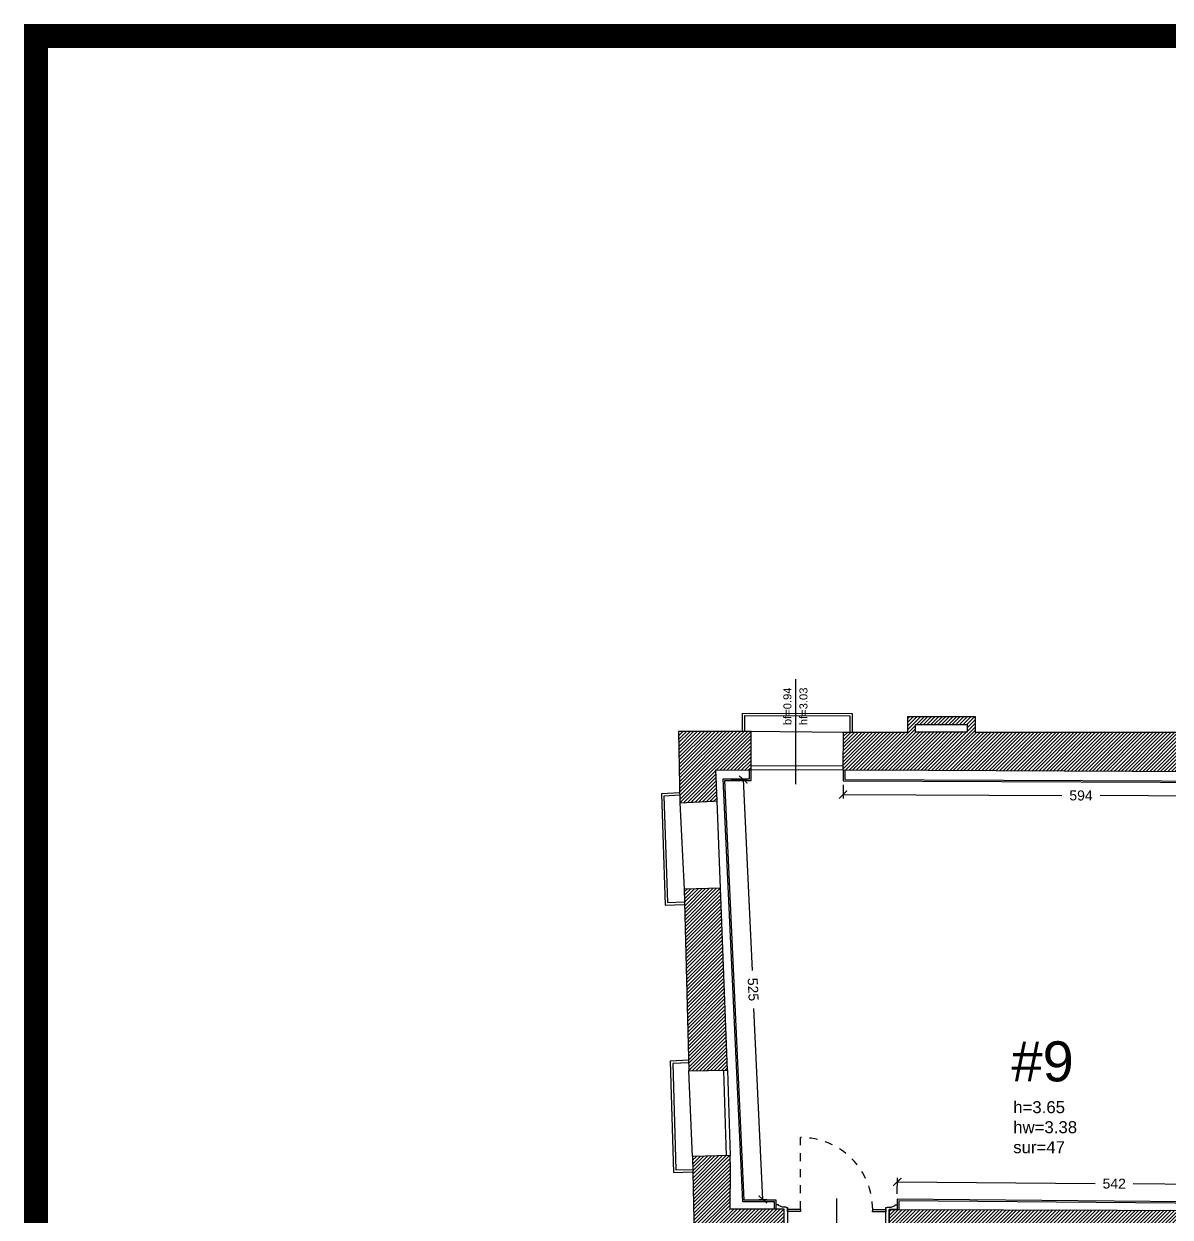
# Model space of a CAD drawing. Header units: millimetres. Extents: x -69 to 235, y 2 to 992.
# Drawn here: x 144.09 to 158.4, y 501.37 to 516.28 of the extents above; entities that cross this region are included whole.
import ezdxf
from ezdxf.enums import TextEntityAlignment as Align

# ---------------------------------------------------------------- set-up
doc = ezdxf.new("R2010")
doc.units = ezdxf.units.MM
doc.header["$LTSCALE"] = 0.01
doc.linetypes.add('HIDDEN2', pattern=[4.7625, 3.175, -1.5875])
for name, color, linetype in [('ob_A_CONTROPARETI', 10, 'Continuous'), ('ob_A_linea_proiezione', 251, 'HIDDEN2'), ('ob_A_linea_v', 7, 'Continuous'), ('ob_A_linea_v2', 251, 'Continuous'), ('ob_A_muro', 1, 'Continuous'), ('ob_A_muro_r', 252, 'Continuous'), ('ob_A_serramento_vetro', 253, 'Continuous'), ('ob_cornici corrette', 3, 'Continuous'), ('ob_grafica rossa', 12, 'Continuous'), ('ob_Q 1_50', 250, 'Continuous'), ('ob_TXT 1_50', 250, 'Continuous')]:
    doc.layers.add(name, color=color, linetype=linetype)
doc.styles.add('m 1_50', font='arial.ttf', dxfattribs={"height": 0.125})
doc.styles.get("Standard").update_dxf_attribs({"font": 'arial.ttf'})
doc.styles.add('STYLE1', font='arial.ttf')
doc.styles.add('Testo L', font='arial.ttf', dxfattribs={"height": 2.5})
doc.dimstyles.new('m 1_50 cm', dxfattribs={"dimtxt": 0.1, "dimasz": 0.1, "dimexe": 0.05, "dimexo": 0.05, "dimgap": 0.1, "dimtad": 0, "dimdec": 1, "dimlfac": 100, "dimrnd": 1, "dimdsep": 46, "dimtxsty": 'm 1_50', "dimblk": 'ARCHTICK', "dimcen": 0.2, "dimadec": 0, "dimazin": 0, "dimtfac": 1, "dimtdec": 1, "dimtofl": 0, "dimtmove": 0, "dimatfit": 3, "dimldrblk": 'DOT', "dimfxl": 0.15, "dimfxlon": 1, "dimtolj": 1, "dimtzin": 0, "dimarcsym": 0})

# ---------------------------------------------------------------- blocks, each defined once
blk = doc.blocks.new('_ARCHTICK')
at = {"color": 0, "linetype": 'ByBlock', "const_width": 0.15}
blk.add_lwpolyline([(-0.5, -0.5), (0.5, 0.5)], dxfattribs=at)
blk = doc.blocks.new('*D311')
at = {"layer": 'Defpoints', "color": 0, "transparency": 16777216}
for p in [(154.318, 506.823), (160.259, 506.798), (160.259, 506.628)]:
    blk.add_point(p, dxfattribs=at)
at = {"layer": 'ob_Q 1_50', "color": 0, "lineweight": -2, "transparency": 16777216}
for p, q in [((154.318, 506.773), (154.317, 506.603)), ((160.259, 506.748), (160.258, 506.578)), ((154.318, 506.653), (157.05, 506.641)), ((160.259, 506.628), (157.526, 506.64))]:
    blk.add_line(p, q, dxfattribs=at)
at = {"layer": 'ob_Q 1_50', "color": 0, "lineweight": -2, "transparency": 16777216, "xscale": 0.1, "yscale": 0.1, "zscale": 0.1}
for p, rotation in [((154.318, 506.653), 179.7629134976926), ((160.259, 506.628), 359.7629134976925)]:
    blk.add_blockref('_ARCHTICK', p, dxfattribs=dict(at, rotation=rotation))
at = {"layer": 'ob_Q 1_50', "color": 0, "transparency": 16777216, "insert": (157.288, 506.641), "char_height": 0.125, "attachment_point": 5, "rotation": 359.7629, "style": 'm 1_50'}
blk.add_mtext('\\A1;594', dxfattribs=at)
blk = doc.blocks.new('_Dot')
at = {"color": 0, "linetype": 'ByBlock', "lineweight": -2}
blk.add_line((-0.5, 0), (-1, 0), dxfattribs=at)
at = {"color": 0, "linetype": 'ByBlock', "const_width": 0.5}
blk.add_lwpolyline([(-0.25, 0, 1), (0.25, 0, 1)], format="xyb", close=True, dxfattribs=at)
blk = doc.blocks.new('*D313')
at = {"layer": 'Defpoints', "color": 0, "transparency": 16777216}
for p in [(160.412, 501.769), (154.992, 501.597), (160.411, 501.55)]:
    blk.add_point(p, dxfattribs=at)
at = {"layer": 'ob_Q 1_50', "color": 0, "lineweight": -2, "transparency": 16777216}
for p, q in [((154.993, 501.665), (154.995, 501.865)), ((154.994, 501.815), (157.466, 501.794)), ((160.412, 501.769), (157.941, 501.79)), ((160.411, 501.619), (160.413, 501.819))]:
    blk.add_line(p, q, dxfattribs=at)
at = {"layer": 'ob_Q 1_50', "color": 0, "lineweight": -2, "transparency": 16777216, "xscale": 0.1, "yscale": 0.1, "zscale": 0.1}
for p, rotation in [((154.994, 501.815), 179.507549164791), ((160.412, 501.769), 359.507549164791)]:
    blk.add_blockref('_ARCHTICK', p, dxfattribs=dict(at, rotation=rotation))
at = {"layer": 'ob_Q 1_50', "color": 0, "transparency": 16777216, "insert": (157.703, 501.792), "char_height": 0.125, "attachment_point": 5, "rotation": 359.5075, "style": 'm 1_50'}
blk.add_mtext('\\A1;542', dxfattribs=at)
blk = doc.blocks.new('*D314')
at = {"layer": 'Defpoints', "color": 0, "transparency": 16777216}
for p in [(152.839, 506.829), (153.083, 501.585), (153.314, 501.595)]:
    blk.add_point(p, dxfattribs=at)
at = {"layer": 'ob_Q 1_50', "color": 0, "lineweight": -2, "transparency": 16777216}
for p, q in [((152.921, 506.833), (153.121, 506.842)), ((153.071, 506.84), (153.181, 504.456)), ((153.314, 501.595), (153.204, 503.979)), ((153.165, 501.588), (153.364, 501.598))]:
    blk.add_line(p, q, dxfattribs=at)
at = {"layer": 'ob_Q 1_50', "color": 0, "lineweight": -2, "transparency": 16777216, "xscale": 0.1, "yscale": 0.1, "zscale": 0.1}
for p, rotation in [((153.071, 506.84), 92.66313737741592), ((153.314, 501.595), 272.6631373774159)]:
    blk.add_blockref('_ARCHTICK', p, dxfattribs=dict(at, rotation=rotation))
at = {"layer": 'ob_Q 1_50', "color": 0, "transparency": 16777216, "insert": (153.193, 504.218), "char_height": 0.125, "attachment_point": 5, "rotation": 272.6631, "style": 'm 1_50'}
blk.add_mtext('\\A1;525', dxfattribs=at)

msp = doc.modelspace()

# ---------------------------------------------------------------- hatches: boundary and pattern name
at = {"layer": 'ob_A_muro_r'}
h = msp.add_hatch(dxfattribs=at)
h.set_pattern_fill('ANSI31', color=256, scale=0.01)
h.paths.add_polyline_path([(160.9599, 507.4549), (160.1476, 507.4543), (160.1476, 507.6407), (159.4411, 507.6407), (159.4411, 507.4304), (155.9644, 507.4304), (155.9644, 507.6272), (155.1223, 507.6272), (155.1223, 507.4304), (154.3202, 507.434), (154.3183, 506.9567), (155.3747, 506.9524), (158.7799, 506.9388), (160.3575, 506.9323), (160.5049, 503.1193), (160.6349, 503.1193), (161.1826, 503.1193), (161.1835, 503.2193), (160.601, 503.2193), (160.4577, 506.9312), (160.9627, 506.9334)])
h.paths.add_polyline_path([(159.5411, 507.5407), (160.0476, 507.5407), (160.0476, 507.4543), (159.5418, 507.4543)], flags=16)
h.paths.add_polyline_path([(155.8644, 507.4304), (155.2223, 507.4304), (155.2223, 507.5272), (155.8644, 507.5272)], flags=16)
h.paths.add_polyline_path([(162.8663, 507.4529), (161.9197, 507.4542), (161.9225, 506.9347), (162.3858, 506.9362), (162.4141, 506.2858), (162.7298, 506.2995), (162.6991, 507.0066), (162.8597, 507.0054)])
h = msp.add_hatch(dxfattribs=at)
h.set_pattern_fill('ANSI31', color=256, scale=0.01)
h.paths.add_polyline_path([(152.2776, 506.5502), (152.7447, 506.5729), (152.7299, 506.9626), (153.1675, 506.9597), (153.1711, 507.4415), (152.2611, 507.4401)])
h = msp.add_hatch(dxfattribs=at)
h.set_pattern_fill('ANSI31', color=256, scale=0.01)
h.paths.add_polyline_path([(152.3906, 503.2008), (152.8717, 503.2084), (152.7858, 505.4828), (152.3336, 505.4716)])
h.paths.add_polyline_path([(152.4606, 500.9424), (152.8625, 500.9652), (152.853, 501.1247), (153.5788, 501.1228), (153.5797, 501.4728), (152.9084, 501.4747), (152.9109, 501.9867), (152.9078, 502.1426), (152.4377, 502.1309)])
h.paths.add_polyline_path([(154.893, 501.4693), (154.892, 501.1193), (160.4691, 501.1042), (160.5879, 498.3752), (160.7678, 498.3796), (160.6494, 501.0984), (160.9997, 501.0975), (161.0005, 501.4075), (160.6988, 501.4083), (160.6916, 501.6495), (160.5916, 501.6489), (160.5991, 501.4541), (160.3238, 501.4548), (157.1965, 501.4632)])
h.paths.add_polyline_path([(162.8809, 502.837), (162.7845, 505.0419), (162.4688, 505.0282), (162.5475, 503.2193), (162.004, 503.2193), (162.0036, 503.1193), (162.5519, 503.1193), (162.5653, 502.821), (162.6248, 501.4397), (162.6265, 501.4032), (162.2954, 501.4041), (162.2945, 501.0941), (162.64, 501.0931), (162.6924, 499.8902), (163.0081, 499.904), (163.0034, 500.0102), (163.1546, 500.0108), (163.3091, 500.0114), (163.3077, 500.3689), (162.9879, 500.3676)])
h.paths.add_polyline_path([(166.7853, 500.0251), (167.9438, 500.0294), (167.9446, 499.8551), (168.1844, 499.8562), (168.1836, 500.0305), (168.2958, 500.0311), (169.6012, 500.0359), (169.5999, 500.3937), (168.1833, 500.3878), (167.2832, 500.3843), (167.2832, 507.0197), (167.3736, 507.0214), (167.3697, 507.4724), (166.9914, 507.472), (166.9997, 507.0086), (167.0828, 507.0086), (167.0826, 500.3835), (164.5886, 500.3739), (164.4901, 500.3738), (164.4888, 500.3738), (164.4909, 500.016), (164.6966, 500.0168)])

# ---------------------------------------------------------------- linework, layer by layer
at = {"layer": 'ob_A_CONTROPARETI'}
for points in [[(153.4607, 501.4731), (153.4607, 501.5647), (153.0642, 501.5647), (152.8184, 506.8491), (153.1475, 506.8477), (153.1475, 506.9597)], [(153.4807, 501.5311), (153.4807, 501.5847), (153.0833, 501.5847), (152.8393, 506.829), (153.1675, 506.8276), (153.1675, 506.9597)], [(154.3183, 506.9567), (154.3183, 506.8229), (160.2593, 506.7983), (160.4106, 501.5505), (154.9923, 501.597), (154.9923, 501.527)], [(154.3383, 506.9567), (154.3383, 506.8428), (160.2787, 506.8182), (160.4312, 501.5303), (155.0123, 501.5769), (155.0123, 501.469)]]:
    msp.add_lwpolyline(points, dxfattribs=at)
at = {"layer": 'ob_A_linea_proiezione'}
msp.add_line((153.7862, 501.4725), (153.7857, 502.3681), dxfattribs=at)
msp.add_arc((153.7887, 501.4705), 0.8976, 359.97424, 90.18925, dxfattribs=at)
at = {"layer": 'ob_A_linea_v'}
for p, q in [((153.0549, 507.6714), (153.0567, 507.4414)), ((153.0549, 507.6714), (154.4314, 507.6642)), ((153.0852, 507.6412), (154.4012, 507.6344)), ((153.0852, 507.6412), (153.0867, 507.4416)), ((154.4012, 507.6344), (154.3997, 507.4344)), ((154.4314, 507.6642), (154.4297, 507.4342))]:
    msp.add_line(p, q, dxfattribs=at)
for points in [[(152.2765, 506.6734), (152.0481, 506.662), (152.0957, 505.2725), (152.3373, 505.2809)], [(152.278, 506.6435), (152.0791, 506.6336), (152.1246, 505.3035), (152.3363, 505.3109)], [(152.388, 503.3331), (152.1596, 503.3229), (152.1997, 501.9331), (152.4414, 501.9402)], [(152.3894, 503.3031), (152.1904, 503.2943), (152.2288, 501.964), (152.4405, 501.9702)]]:
    msp.add_lwpolyline(points, dxfattribs=at)
at = {"layer": 'ob_A_linea_v2'}
for p, q in [((153.1359, 507.443), (154.3202, 507.4336)), ((152.2776, 506.5502), (152.3336, 505.4716)), ((152.4377, 502.1309), (152.3906, 503.2008))]:
    msp.add_line(p, q, dxfattribs=at)
at = {"layer": 'ob_A_muro'}
msp.add_line((155.8644, 507.4304), (155.2223, 507.4304), dxfattribs=at)
for points in [[(155.1223, 507.6272), (155.1223, 507.4304)], [(155.1223, 507.6272), (155.9644, 507.6272), (155.9644, 507.4304)], [(155.9644, 507.4304), (159.4411, 507.4304), (159.4411, 507.6407), (160.1476, 507.6407)], [(152.2776, 506.5502), (152.7447, 506.5729), (152.7299, 506.9626), (153.1675, 506.9597), (153.1711, 507.4415), (152.2611, 507.4401)], [(152.2611, 507.4401), (152.2776, 506.5502), (152.2776, 506.5502)], [(160.5049, 503.1193), (160.5049, 503.1193), (160.3575, 506.9323), (158.7799, 506.9388), (155.3747, 506.9524), (154.3183, 506.9567), (154.3202, 507.4338), (155.1223, 507.4304)], [(155.2223, 507.4304), (155.2223, 507.5272), (155.8644, 507.5272), (155.8644, 507.4304)], [(152.2776, 506.5502), (152.7046, 506.5709)], [(152.3906, 503.2008), (152.8717, 503.2084), (152.7858, 505.4828), (152.3336, 505.4716)], [(152.3336, 505.4716), (152.3336, 505.4716), (152.3906, 503.2008), (152.3906, 503.2008)], [(152.8625, 500.9652), (152.853, 501.1247), (153.5788, 501.1228), (153.5797, 501.4728), (152.9085, 501.4746), (152.9109, 501.9867), (152.9078, 502.1426), (152.4377, 502.1309), (152.4606, 500.9424), (152.8625, 500.9652)], [(160.5879, 498.3752), (160.4691, 501.1042), (154.892, 501.1193), (154.893, 501.4693), (160.5991, 501.4541), (160.5991, 501.4541), (160.5991, 501.4541)]]:
    msp.add_lwpolyline(points, dxfattribs=at)
at = {"layer": 'ob_A_serramento_vetro'}
for p, q in [((154.3185, 507.0066), (153.1678, 507.0101)), ((154.3193, 506.9566), (153.1675, 506.9601)), ((152.7858, 505.4828), (152.7447, 506.5729)), ((152.8218, 503.2067), (152.8578, 502.1409)), ((152.8717, 503.2084), (152.9078, 502.1426))]:
    msp.add_line(p, q, dxfattribs=at)
at = {"layer": 'ob_cornici corrette'}
for points in [[(153.6237, 501.4957), (153.6226, 501.0997), (153.6226, 501.0997), (153.6026, 501.0997), (153.6026, 501.0927), (153.5537, 501.0929), (153.5053, 501.073), (153.5053, 501.065), (153.4795, 501.0651), (153.4796, 501.1227), (153.5788, 501.1228), (153.5797, 501.4728), (153.4806, 501.4731), (153.4807, 501.5311), (153.5066, 501.5309), (153.5065, 501.523), (153.5548, 501.5029), (153.6037, 501.5027), (153.6037, 501.4957), (153.6237, 501.4957)], [(154.8481, 501.0964), (154.8491, 501.4924), (154.8491, 501.4924), (154.8691, 501.4924), (154.8692, 501.4994), (154.918, 501.4992), (154.9664, 501.5191), (154.9664, 501.5271), (154.9923, 501.527), (154.9921, 501.4694), (154.893, 501.4693), (154.892, 501.1193), (154.9912, 501.119), (154.991, 501.061), (154.9652, 501.0612), (154.9652, 501.0691), (154.9169, 501.0892), (154.8681, 501.0894), (154.8681, 501.0964), (154.8481, 501.0964)]]:
    msp.add_lwpolyline(points, dxfattribs=at)
for points in [[(153.6236, 501.4727), (153.7863, 501.4725), (153.7862, 501.4425), (153.6235, 501.4427)], [(154.849, 501.4394), (154.6862, 501.4396), (154.6863, 501.4696), (154.8491, 501.4694)]]:
    msp.add_lwpolyline(points, close=True, dxfattribs=at)
at = {"layer": 'ob_grafica rossa', "const_width": 0.3}
msp.add_lwpolyline([(144.2373, 516.1309), (197.5895, 516.1309), (197.5895, 471.0833), (144.2373, 471.0833)], close=True, dxfattribs=at)
at = {"layer": 'ob_Q 1_50'}
for p, q in [((153.7278, 506.7832), (153.7284, 508.0934)), ((154.2362, 501.6081), (154.2362, 500.4855))]:
    msp.add_line(p, q, dxfattribs=at)

# ---------------------------------------------------------------- texts
at = {"layer": 'ob_Q 1_50', "style": 'STYLE1'}
for s, p in [('bf=0.94', (153.6219, 507.5203)), ('hf=3.03', (153.8224, 507.5196))]:
    msp.add_text(s, height=0.1, rotation=90.12929, dxfattribs=at).set_placement(p, align=Align.MIDDLE_LEFT)
at = {"layer": 'ob_Q 1_50', "insert": (156.2912, 502.8228), "char_height": 0.15, "attachment_point": 1, "style": 'Testo L'}
msp.add_mtext_dynamic_manual_height_columns('\\pi-0.45,l0.6,t0.6;h=3.65\\Phw=3.38\\Psur=47', width=2.989583, gutter_width=12.5, heights=[0], dxfattribs=at)
at = {"layer": 'ob_TXT 1_50'}
note = msp.add_mtext_dynamic_manual_height_columns('#9{\\C0;\\c16777215;\\P}', width=0.933327, gutter_width=12.5, heights=[0.6138, 0], dxfattribs=dict(at, insert=(156.4199, 503.5703), char_height=0.5, attachment_point=1))

# ---------------------------------------------------------------- dimensions: what is measured, and where the dimension line sits
at = {"layer": 'ob_Q 1_50'}
for p1, p2, distance, picture, middle in [((152.8393, 506.829), (153.0833, 501.5847), 0.2315, '*D314', (153.1925, 504.2176)), ((154.3183, 506.8229), (160.2593, 506.7983), -0.1701, '*D311', (157.2881, 506.6405)), ((154.99227, 501.59703), (160.41062, 501.55046), 0.21808, '*D313', (157.70332, 501.79182))]:
    dim = msp.add_aligned_dim(p1=p1, p2=p2, distance=distance, dimstyle='m 1_50 cm', dxfattribs=at)
    dim.commit()
    dim.dimension.update_dxf_attribs({"geometry": picture, "text_midpoint": middle})

doc.saveas('drawing.dxf')
